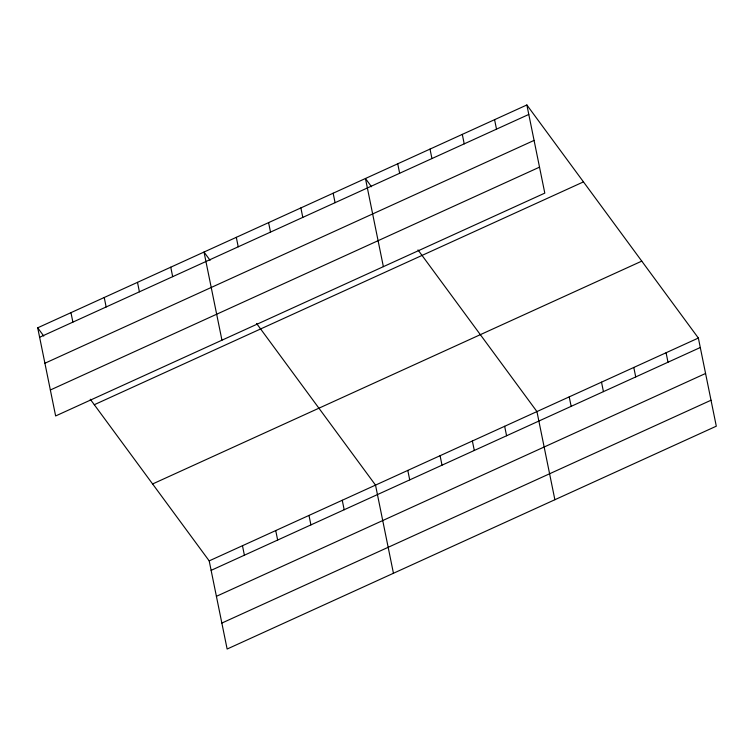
<?xml version="1.0" encoding="UTF-8"?>
<svg xmlns="http://www.w3.org/2000/svg" width="754" height="754" viewBox="0 0 754 754"><rect width="100%" height="100%" fill="white"/><g stroke="black" fill="none" stroke-linecap="round" stroke-linejoin="round"><path stroke-width="1.13" d="M526.867 104.966L544.803 193.118L55.636 415.954L37.7 327.811L526.867 104.966L698.364 338.046L716.3 426.189L227.133 649.034L209.197 560.882L90.254 399.224M39.623 337.274L528.79 114.438M44.91 363.239L534.077 140.404M50.348 389.997L539.515 167.152M94.297 404.719L583.464 181.884M152.61 483.964L641.767 261.129M209.197 560.882L698.364 338.046M211.129 570.354L700.296 347.509M216.407 596.32L705.574 373.475M221.855 623.068L711.022 400.233M371.505 186.747L365.445 178.5L383.371 266.652M417.989 249.923L536.942 411.58L554.878 499.732M210.083 260.281L204.014 252.043L221.949 340.195M256.567 323.466L375.52 485.114L393.447 573.266M37.7 327.811L43.76 336.048M666.084 352.749L668.006 362.222M633.794 367.452L635.726 376.925M601.513 382.165L603.436 391.637M569.223 396.868L571.155 406.34M494.577 119.679L496.509 129.141M462.296 134.382L464.219 143.854M504.652 426.283L506.584 435.755M430.006 149.094L431.938 158.557M472.372 440.996L474.294 450.458M397.726 163.797L399.648 173.269M440.082 455.699L442.014 465.171M407.801 470.411L409.724 479.874M333.155 193.213L335.078 202.685M300.874 207.916L302.797 217.388M342.25 500.27L344.182 509.742M268.584 222.628L270.516 232.1M308.989 515.425L310.912 524.888M236.304 237.331L238.226 246.803M275.728 530.571L277.651 540.043M242.468 545.726L244.39 555.198M170.753 267.199L172.675 276.661M137.492 282.345L139.415 291.817M104.231 297.5L106.154 306.972M70.961 312.656L72.893 322.118"/></g></svg>
